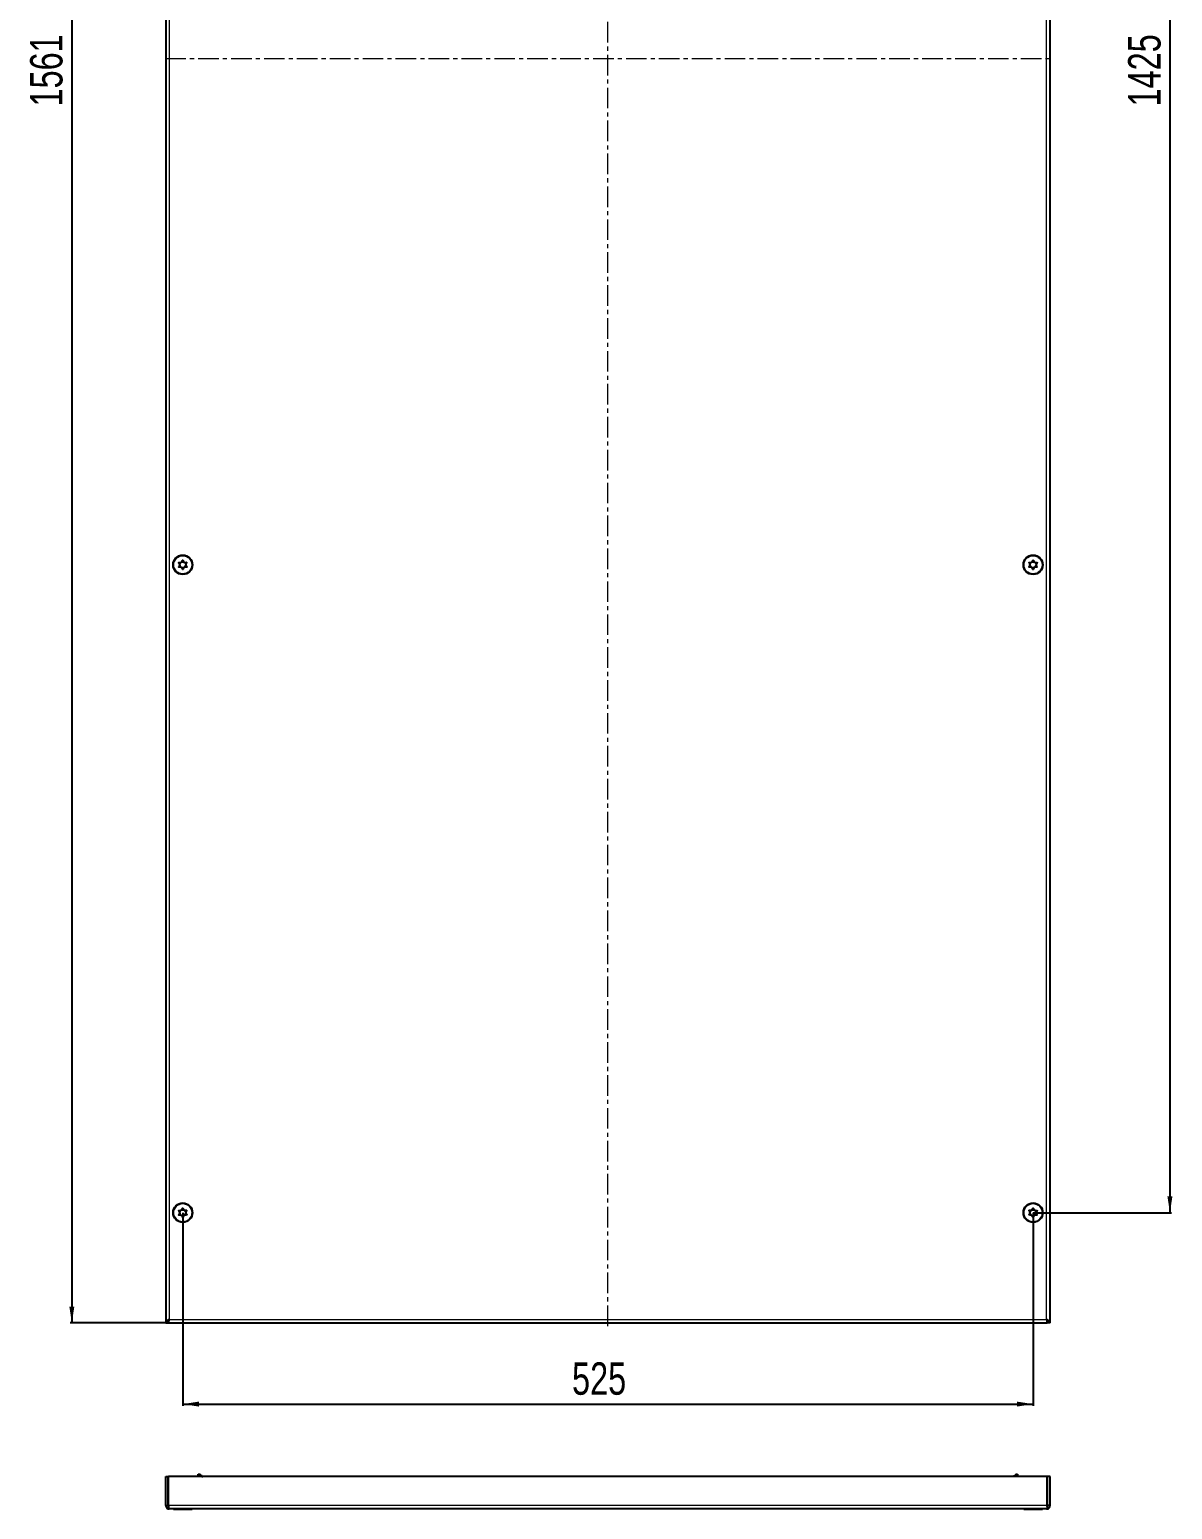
# Model space of a CAD drawing. Header units: millimetres. Extents: x -4 to 1444, y -624 to 1170.
# Drawn here: x -4 to 702, y -624 to 289 of the extents above; entities that cross this region are included whole.
import ezdxf

# ---------------------------------------------------------------- set-up
doc = ezdxf.new("R2010")
doc.units = ezdxf.units.MM
doc.linetypes.add('CENTERX2', pattern=[20.32, 12.7, -2.54, 2.54, -2.54])
doc.layers.add('FORMAT', color=7, linetype='Continuous')
doc.styles.add('SLDTEXTSTYLE0', font='TXT', dxfattribs={"width": 0.75})
doc.dimstyles.new('SLDDIMSTYLE0', dxfattribs={"dimtxt": 20, "dimasz": 10, "dimexe": 0, "dimexo": 0.0625, "dimgap": 5, "dimtad": 2, "dimdec": 1, "dimrnd": 1e-09, "dimzin": 12, "dimdsep": 46, "dimtxsty": 'SLDTEXTSTYLE0', "dimsah": 1, "dimcen": 0.09, "dimadec": 0, "dimazin": 3, "dimtfac": 1, "dimtofl": 0, "dimtmove": 0, "dimatfit": 3, "dimfxl": 0, "dimfrac": 2, "dimtolj": 1, "dimtzin": 12, "dimarcsym": 0})

# ---------------------------------------------------------------- blocks, each defined once
blk = doc.blocks.new('_D_1')
at = {"layer": 'FORMAT'}
for p, q in [((81.72, 1051.79), (21.03, 1051.79)), ((22.03, 1051.79), (22.03, -509.21)), ((81.72, -509.21), (21.03, -509.21))]:
    blk.add_line(p, q, dxfattribs=at)
for points in [[(22.03, 1051.79), (20.49, 1041.79), (23.57, 1041.79)], [(22.03, -509.21), (23.57, -499.21), (20.49, -499.21)]]:
    blk.add_solid(points, dxfattribs=at)
at = {"layer": 'FORMAT', "insert": (-3.75, 241.73), "char_height": 20, "attachment_point": 1, "rotation": 90, "style": 'SLDTEXTSTYLE0'}
blk.add_mtext('1561', dxfattribs=at)
blk = doc.blocks.new('_D_2')
at = {"layer": 'FORMAT'}
for p, q in [((615.54, 983.79), (701.04, 983.79)), ((700.04, 983.79), (700.04, -441.21)), ((615.54, -441.21), (701.04, -441.21))]:
    blk.add_line(p, q, dxfattribs=at)
for points in [[(700.04, 983.79), (698.5, 973.79), (701.57, 973.79)], [(700.04, -441.21), (701.57, -431.21), (698.5, -431.21)]]:
    blk.add_solid(points, dxfattribs=at)
at = {"layer": 'FORMAT', "insert": (674.25, 241.73), "char_height": 20, "attachment_point": 1, "rotation": 90, "style": 'SLDTEXTSTYLE0'}
blk.add_mtext('1425', dxfattribs=at)
blk = doc.blocks.new('_D_3')
at = {"layer": 'FORMAT'}
for p, q in [((90.53, -441.22), (90.53, -560.38)), ((615.53, -441.22), (615.53, -560.38)), ((90.53, -559.38), (615.53, -559.38))]:
    blk.add_line(p, q, dxfattribs=at)
for points in [[(90.53, -559.38), (100.53, -560.92), (100.53, -557.84)], [(615.53, -559.38), (605.53, -557.84), (605.53, -560.92)]]:
    blk.add_solid(points, dxfattribs=at)
at = {"layer": 'FORMAT', "insert": (330.86, -533.6), "char_height": 20, "attachment_point": 1, "style": 'SLDTEXTSTYLE0'}
blk.add_mtext('525', dxfattribs=at)

msp = doc.modelspace()

# ---------------------------------------------------------------- linework, layer by layer
at = {"color": 7, "linetype": 'Continuous', "lineweight": 25}
for p, q in [((80.03, 1051.79), (80.03, -509.21)), ((626.03, -509.21), (626.03, 1051.79)), ((80.03, -509.21), (81.53, -509.21)), ((81.73, -508.1), (81.73, -509.21)), ((81.73, -509.21), (624.33, -509.21)), ((624.33, -509.21), (624.33, -508.09)), ((626.03, -509.21), (624.53, -509.21)), ((100.03, -602.64), (101.03, -602.64)), ((100.03, -604.14), (100.03, -602.64)), ((102.03, -603.64), (101.03, -602.64)), ((605.03, -602.64), (604.03, -603.64)), ((605.03, -602.64), (606.03, -602.64)), ((606.03, -602.64), (606.03, -604.14)), ((80.03, -604.14), (81.53, -604.14)), ((80.03, -622.04), (80.03, -604.14)), ((81.53, -622.04), (81.53, -604.14)), ((81.73, -622.04), (81.73, -604.14)), ((624.33, -604.14), (81.73, -604.14)), ((102.53, -603.64), (102.03, -603.64)), ((102.03, -603.64), (102.03, -604.14)), ((603.53, -603.64), (604.03, -603.64)), ((604.03, -604.14), (604.03, -603.64)), ((624.33, -622.04), (624.33, -604.14)), ((626.03, -604.14), (624.53, -604.14)), ((624.53, -622.04), (624.53, -604.14)), ((626.03, -622.04), (626.03, -604.14)), ((80.03, -622.04), (81.53, -622.04)), ((623.93, -624.14), (82.13, -624.14)), ((84.75, -624.14), (84.75, -624.4)), ((87.74, -624.4), (84.75, -624.4)), ((96.32, -624.4), (87.74, -624.4)), ((96.32, -624.4), (96.32, -624.14)), ((609.75, -624.14), (609.75, -624.4)), ((621.32, -624.4), (609.75, -624.4)), ((621.32, -624.4), (621.32, -624.14)), ((626.03, -622.04), (624.53, -622.04))]:
    msp.add_line(p, q, dxfattribs=at)
at = {"color": 8, "linetype": 'Continuous', "lineweight": 18}
for p, q in [((82.13, 1049.69), (82.13, -507.11)), ((623.93, -507.11), (623.93, 1049.69)), ((82.13, -507.11), (623.93, -507.11)), ((624.33, -622.04), (81.73, -622.04))]:
    msp.add_line(p, q, dxfattribs=at)
at = {"color": 7, "linetype": 'Continuous', "lineweight": 25}
for centre, radius in [((90.53, -41.21), 6), ((90.53, -41.21), 5.79), ((615.53, -41.21), 6), ((615.53, -41.21), 5.79), ((90.53, -41.21), 1.85), ((615.53, -41.21), 1.85), ((90.53, -441.21), 6), ((90.53, -441.21), 5.79), ((615.53, -441.21), 6), ((615.53, -441.21), 5.79), ((90.53, -441.21), 1.85), ((615.53, -441.21), 1.85)]:
    msp.add_circle(centre, radius, dxfattribs=at)
for points, knots in [([(92.98, -42.56), (92.99, -42.55), (93, -42.53), (92.99, -42.47), (92.93, -42.34), (92.72, -42.01), (92.42, -41.56), (92.38, -40.93), (92.6, -40.46), (92.8, -40.13), (92.92, -39.92), (92.94, -39.83), (92.94, -39.79), (92.92, -39.76), (92.9, -39.74), (92.83, -39.71), (92.57, -39.7), (92.09, -39.75), (91.39, -39.66), (90.93, -39.11), (90.73, -38.68), (90.57, -38.46), (90.51, -38.42), (90.48, -38.41), (90.45, -38.42), (90.42, -38.43), (90.39, -38.46), (90.34, -38.53), (90.23, -38.72), (90.06, -39.07), (89.78, -39.5), (89.23, -39.81), (88.68, -39.8), (88.29, -39.79), (88.15, -39.81), (88.1, -39.84), (88.07, -39.87), (88.07, -39.9), (88.07, -39.96), (88.13, -40.09), (88.35, -40.41), (88.65, -40.86), (88.68, -41.5), (88.46, -41.96), (88.26, -42.3), (88.15, -42.51), (88.12, -42.6), (88.12, -42.64), (88.14, -42.67), (88.16, -42.69), (88.23, -42.72), (88.5, -42.73), (88.97, -42.68), (89.67, -42.77), (90.13, -43.32), (90.34, -43.75), (90.49, -43.97), (90.55, -44.01), (90.58, -44.02), (90.61, -44.01), (90.64, -44), (90.67, -43.97), (90.72, -43.9), (90.84, -43.7), (91, -43.36), (91.28, -42.93), (91.84, -42.62), (92.38, -42.63), (92.77, -42.64), (92.92, -42.62), (92.97, -42.59), (92.98, -42.57), (92.98, -42.56)], [0, 0, 0, 0, 0.002009, 0.00442, 0.009365, 0.025528, 0.067705, 0.095786, 0.124646, 0.150342, 0.160519, 0.163394, 0.165697, 0.167245, 0.168874, 0.17077, 0.178606, 0.211994, 0.249994, 0.287995, 0.321383, 0.329219, 0.331115, 0.332744, 0.334292, 0.336217, 0.338535, 0.341318, 0.349662, 0.375358, 0.404217, 0.432298, 0.474475, 0.490639, 0.496669, 0.49844, 0.5, 0.502009, 0.50442, 0.509365, 0.525528, 0.567705, 0.595786, 0.624646, 0.650342, 0.660519, 0.663394, 0.665697, 0.667245, 0.668874, 0.67077, 0.678606, 0.711994, 0.749994, 0.787995, 0.821383, 0.829219, 0.831115, 0.832744, 0.834292, 0.836217, 0.838535, 0.841318, 0.849662, 0.875358, 0.904217, 0.932298, 0.974475, 0.990639, 0.996669, 0.99844, 1, 1, 1, 1]), ([(613.08, -42.56), (613.09, -42.57), (613.1, -42.6), (613.16, -42.62), (613.3, -42.64), (613.69, -42.63), (614.23, -42.62), (614.78, -42.93), (615.06, -43.36), (615.23, -43.71), (615.35, -43.92), (615.41, -43.99), (615.45, -44.01), (615.48, -44.02), (615.51, -44.01), (615.57, -43.97), (615.73, -43.75), (615.93, -43.32), (616.39, -42.77), (617.09, -42.68), (617.57, -42.73), (617.83, -42.72), (617.9, -42.69), (617.92, -42.67), (617.94, -42.64), (617.94, -42.61), (617.93, -42.57), (617.9, -42.49), (617.8, -42.29), (617.6, -41.96), (617.38, -41.5), (617.42, -40.87), (617.72, -40.41), (617.93, -40.09), (617.99, -39.95), (617.99, -39.89), (617.99, -39.86), (617.96, -39.83), (617.91, -39.81), (617.76, -39.79), (617.38, -39.8), (616.84, -39.81), (616.28, -39.5), (616, -39.07), (615.83, -38.72), (615.71, -38.51), (615.65, -38.44), (615.61, -38.42), (615.58, -38.41), (615.55, -38.42), (615.49, -38.46), (615.34, -38.68), (615.13, -39.11), (614.67, -39.66), (613.97, -39.75), (613.5, -39.7), (613.23, -39.71), (613.16, -39.74), (613.14, -39.76), (613.13, -39.78), (613.12, -39.82), (613.13, -39.86), (613.16, -39.94), (613.26, -40.14), (613.47, -40.46), (613.68, -40.93), (613.65, -41.56), (613.35, -42.01), (613.13, -42.34), (613.07, -42.48), (613.07, -42.54), (613.07, -42.56), (613.08, -42.56)], [0, 0, 0, 0, 0.002009, 0.00442, 0.009365, 0.025528, 0.067705, 0.095786, 0.124646, 0.150342, 0.160519, 0.163394, 0.165697, 0.167245, 0.168874, 0.17077, 0.178606, 0.211994, 0.249994, 0.287995, 0.321383, 0.329219, 0.331115, 0.332744, 0.334292, 0.336217, 0.338535, 0.341318, 0.349662, 0.375358, 0.404217, 0.432298, 0.474475, 0.490639, 0.496669, 0.49844, 0.5, 0.502009, 0.50442, 0.509365, 0.525528, 0.567705, 0.595786, 0.624646, 0.650342, 0.660519, 0.663394, 0.665697, 0.667245, 0.668874, 0.67077, 0.678606, 0.711994, 0.749994, 0.787995, 0.821383, 0.829219, 0.831115, 0.832744, 0.834292, 0.836217, 0.838535, 0.841318, 0.849662, 0.875358, 0.904217, 0.932298, 0.974475, 0.990639, 0.996669, 0.99844, 1, 1, 1, 1]), ([(92.98, -442.56), (92.99, -442.55), (93, -442.53), (92.99, -442.47), (92.93, -442.34), (92.72, -442.01), (92.42, -441.56), (92.38, -440.93), (92.6, -440.46), (92.8, -440.13), (92.92, -439.92), (92.94, -439.83), (92.94, -439.79), (92.92, -439.76), (92.9, -439.74), (92.83, -439.71), (92.57, -439.7), (92.09, -439.75), (91.39, -439.66), (90.93, -439.11), (90.73, -438.68), (90.57, -438.46), (90.51, -438.42), (90.48, -438.41), (90.45, -438.42), (90.42, -438.43), (90.39, -438.46), (90.34, -438.53), (90.23, -438.72), (90.06, -439.07), (89.78, -439.5), (89.23, -439.81), (88.68, -439.8), (88.29, -439.79), (88.15, -439.81), (88.1, -439.84), (88.07, -439.87), (88.07, -439.9), (88.07, -439.96), (88.13, -440.09), (88.35, -440.41), (88.65, -440.86), (88.68, -441.5), (88.46, -441.96), (88.26, -442.3), (88.15, -442.51), (88.12, -442.6), (88.12, -442.64), (88.14, -442.67), (88.16, -442.69), (88.23, -442.72), (88.5, -442.73), (88.97, -442.68), (89.67, -442.77), (90.13, -443.32), (90.34, -443.75), (90.49, -443.97), (90.55, -444.01), (90.58, -444.02), (90.61, -444.01), (90.64, -444), (90.67, -443.97), (90.72, -443.9), (90.84, -443.7), (91, -443.36), (91.28, -442.93), (91.84, -442.62), (92.38, -442.63), (92.77, -442.64), (92.92, -442.62), (92.97, -442.59), (92.98, -442.57), (92.98, -442.56)], [0, 0, 0, 0, 0.002009, 0.00442, 0.009365, 0.025528, 0.067705, 0.095786, 0.124646, 0.150342, 0.160519, 0.163394, 0.165697, 0.167245, 0.168874, 0.17077, 0.178606, 0.211994, 0.249994, 0.287995, 0.321383, 0.329219, 0.331115, 0.332744, 0.334292, 0.336217, 0.338535, 0.341318, 0.349662, 0.375358, 0.404217, 0.432298, 0.474475, 0.490639, 0.496669, 0.49844, 0.5, 0.502009, 0.50442, 0.509365, 0.525528, 0.567705, 0.595786, 0.624646, 0.650342, 0.660519, 0.663394, 0.665697, 0.667245, 0.668874, 0.67077, 0.678606, 0.711994, 0.749994, 0.787995, 0.821383, 0.829219, 0.831115, 0.832744, 0.834292, 0.836217, 0.838535, 0.841318, 0.849662, 0.875358, 0.904217, 0.932298, 0.974475, 0.990639, 0.996669, 0.99844, 1, 1, 1, 1]), ([(613.08, -442.56), (613.09, -442.57), (613.1, -442.6), (613.16, -442.62), (613.3, -442.64), (613.69, -442.63), (614.23, -442.62), (614.78, -442.93), (615.06, -443.36), (615.23, -443.71), (615.35, -443.92), (615.41, -443.99), (615.45, -444.01), (615.48, -444.02), (615.51, -444.01), (615.57, -443.97), (615.73, -443.75), (615.93, -443.32), (616.39, -442.77), (617.09, -442.68), (617.57, -442.73), (617.83, -442.72), (617.9, -442.69), (617.92, -442.67), (617.94, -442.64), (617.94, -442.61), (617.93, -442.57), (617.9, -442.49), (617.8, -442.29), (617.6, -441.96), (617.38, -441.5), (617.42, -440.87), (617.72, -440.41), (617.93, -440.09), (617.99, -439.95), (617.99, -439.89), (617.99, -439.86), (617.96, -439.83), (617.91, -439.81), (617.76, -439.79), (617.38, -439.8), (616.84, -439.81), (616.28, -439.5), (616, -439.07), (615.83, -438.72), (615.71, -438.51), (615.65, -438.44), (615.61, -438.42), (615.58, -438.41), (615.55, -438.42), (615.49, -438.46), (615.34, -438.68), (615.13, -439.11), (614.67, -439.66), (613.97, -439.75), (613.5, -439.7), (613.23, -439.71), (613.16, -439.74), (613.14, -439.76), (613.13, -439.78), (613.12, -439.82), (613.13, -439.86), (613.16, -439.94), (613.26, -440.14), (613.47, -440.46), (613.68, -440.93), (613.65, -441.56), (613.35, -442.01), (613.13, -442.34), (613.07, -442.48), (613.07, -442.54), (613.07, -442.56), (613.08, -442.56)], [0, 0, 0, 0, 0.002009, 0.00442, 0.009365, 0.025528, 0.067705, 0.095786, 0.124646, 0.150342, 0.160519, 0.163394, 0.165697, 0.167245, 0.168874, 0.17077, 0.178606, 0.211994, 0.249994, 0.287995, 0.321383, 0.329219, 0.331115, 0.332744, 0.334292, 0.336217, 0.338535, 0.341318, 0.349662, 0.375358, 0.404217, 0.432298, 0.474475, 0.490639, 0.496669, 0.49844, 0.5, 0.502009, 0.50442, 0.509365, 0.525528, 0.567705, 0.595786, 0.624646, 0.650342, 0.660519, 0.663394, 0.665697, 0.667245, 0.668874, 0.67077, 0.678606, 0.711994, 0.749994, 0.787995, 0.821383, 0.829219, 0.831115, 0.832744, 0.834292, 0.836217, 0.838535, 0.841318, 0.849662, 0.875358, 0.904217, 0.932298, 0.974475, 0.990639, 0.996669, 0.99844, 1, 1, 1, 1]), ([(626.03, -509.21), (626, -509.04), (625.93, -508.68), (625.43, -508.14), (624.73, -507.62), (624.19, -507.28), (623.93, -507.11)], [0, 0, 0, 0, 0.254757, 0.509649, 0.764542, 1, 1, 1, 1]), ([(624.53, -509.21), (624.53, -509.17), (624.53, -509.03), (624.51, -508.85), (624.48, -508.67), (624.45, -508.49), (624.4, -508.31), (624.34, -508.11), (624.28, -507.93), (624.2, -507.74), (624.11, -507.51), (624.02, -507.31), (623.96, -507.17), (623.93, -507.11)], [0, 0, 0, 0, 0.06461, 0.19436, 0.259531, 0.324137, 0.45388, 0.519047, 0.598003, 0.716919, 0.795977, 0.917508, 1, 1, 1, 1]), ([(102.03, -603.64), (102.05, -603.74), (102.09, -603.9), (102.33, -604.07), (102.44, -604.14)], [0, 0, 0, 0, 0.5741301, 1, 1, 1, 1]), ([(102.53, -603.64), (102.55, -603.74), (102.59, -603.9), (102.73, -604.06), (102.81, -604.13), (102.83, -604.14)], [0, 0, 0, 0, 0.60297, 0.917931, 1, 1, 1, 1]), ([(603.22, -604.14), (603.29, -604.08), (603.42, -603.97), (603.51, -603.8), (603.52, -603.7), (603.53, -603.64)], [0, 0, 0, 0, 0.360365, 0.675069, 1, 1, 1, 1]), ([(603.62, -604.14), (603.7, -604.09), (603.94, -603.94), (604.02, -603.77), (604.03, -603.66), (604.03, -603.64)], [0, 0, 0, 0, 0.3313457, 0.9052264, 1, 1, 1, 1]), ([(80.03, -622.04), (80.06, -622.32), (80.13, -622.88), (80.63, -623.59), (81.33, -624.05), (81.87, -624.11), (82.13, -624.14)], [0, 0, 0, 0, 0.254757, 0.509649, 0.764542, 1, 1, 1, 1]), ([(81.53, -622.04), (81.54, -622.12), (81.56, -622.28), (81.66, -622.47), (81.77, -622.5), (81.79, -622.51)], [0, 0, 0, 0, 0.4327963, 0.8655659, 1, 1, 1, 1]), ([(623.93, -624.14), (624.21, -624.11), (624.77, -624.04), (625.48, -623.54), (625.94, -622.84), (626, -622.3), (626.03, -622.04)], [0, 0, 0, 0, 0.2547527, 0.5096447, 0.7645377, 1, 1, 1, 1]), ([(624.27, -622.52), (624.31, -622.5), (624.47, -622.4), (624.5, -622.2), (624.53, -622.04)], [0, 0, 0, 0, 0.207713, 1, 1, 1, 1])]:
    msp.add_open_spline(points, degree=3, knots=knots, dxfattribs=at)
for points in [[(82.13, -507.11), (81.86, -507.29), (81.31, -507.64), (80.61, -508.16), (80.13, -508.69), (80.06, -509.04), (80.03, -509.21)], [(82.13, -507.11), (81.97, -507.46), (81.64, -508.16), (81.57, -508.86), (81.53, -509.21)], [(81.73, -509.21), (81.76, -509.18), (81.83, -509.12), (81.93, -508.63), (82.03, -507.94), (82.1, -507.39), (82.13, -507.11)], [(623.93, -507.11), (623.96, -507.39), (624.03, -507.94), (624.13, -508.63), (624.23, -509.12), (624.3, -509.18), (624.33, -509.21)], [(82.13, -624.14), (82.1, -624.11), (82.03, -624.05), (81.93, -623.56), (81.83, -622.87), (81.76, -622.32), (81.73, -622.04)], [(624.33, -622.04), (624.3, -622.32), (624.23, -622.87), (624.13, -623.56), (624.03, -624.05), (623.96, -624.11), (623.93, -624.14)]]:
    msp.add_open_spline(points, degree=3, dxfattribs=at)
at = {"layer": 'FORMAT', "linetype": 'CENTERX2', "lineweight": 18}
for p, q in [((353.03, -511.21), (353.03, 1053.79)), ((79.73, 271.29), (626.33, 271.29))]:
    msp.add_line(p, q, dxfattribs=at)

# ---------------------------------------------------------------- dimensions: what is measured, and where the dimension line sits
at = {"layer": 'FORMAT'}
for base, p1, p2, picture, middle in [((22.03, -509.21), (81.73, 1051.79), (81.73, -509.21), '_D_1', (22.03, 271.29)), ((700.04, -441.21), (615.53, 983.79), (615.53, -441.21), '_D_2', (700.04, 271.29))]:
    dim = msp.add_linear_dim(base=base, p1=p1, p2=p2, angle=90, dimstyle='SLDDIMSTYLE0', dxfattribs=at)
    dim.commit()
    dim.dimension.update_dxf_attribs({"geometry": picture, "text_midpoint": middle, "dimtype": 160})
dim = msp.add_linear_dim(base=(615.53, -559.38), p1=(90.53, -441.21), p2=(615.53, -441.21), dimstyle='SLDDIMSTYLE0', dxfattribs=at)
dim.commit()
dim.dimension.update_dxf_attribs({"geometry": '_D_3', "text_midpoint": (353.03, -559.38), "dimtype": 160})

doc.saveas('drawing.dxf')
